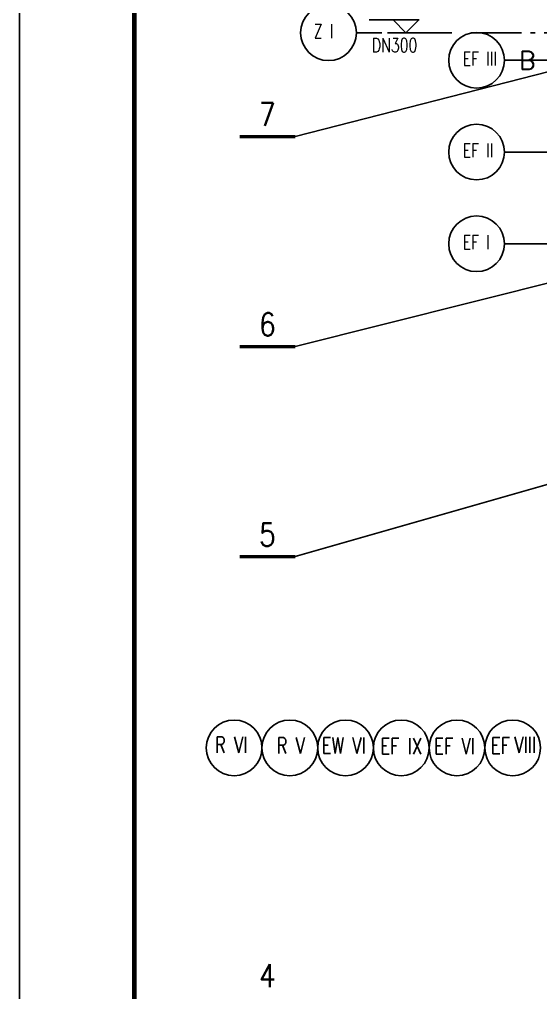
# Model space of a CAD drawing. Header units: inches. Extents: x 17 to 118917, y 16 to 84116.
# Drawn here: x 17 to 11369, y 41024 to 62234 of the extents above; entities that cross this region are included whole.
import ezdxf
from ezdxf.enums import TextEntityAlignment as Align

# ---------------------------------------------------------------- set-up
doc = ezdxf.new("R2010")
doc.units = ezdxf.units.IN
doc.header["$MEASUREMENT"] = 0
doc.linetypes.add('AUSGEZOGEN', pattern=[0])
doc.linetypes.add('STRICHPKT2', pattern=[1.6, 1.1, -0.2, 0.1, -0.2])
for name, color, linetype in [('01TEXT', 4, 'Continuous'), ('02ACHSE', 3, 'STRICHPKT2'), ('02BEMASS', 3, 'AUSGEZOGEN'), ('02TEXT', 3, 'AUSGEZOGEN'), ('1', 2, 'Continuous'), ('D', 4, 'Continuous')]:
    doc.layers.add(name, color=color, linetype=linetype)
doc.layers.add('2', color=1, linetype='Continuous', lineweight=50)
doc.styles.add('HYS', font='romans.shx', dxfattribs={"width": 0.85, "bigfont": 'tcc_hzdx.shx'})
doc.styles.add('HZA', font='romans.shx', dxfattribs={"width": 0.75, "bigfont": 'tcc_hzdx.shx'})

msp = doc.modelspace()

# ---------------------------------------------------------------- linework, layer by layer
at = {"color": 2, "ltscale": 1000}
msp.add_lwpolyline([(16.86786, 16.25674), (16.86786, 84116.25674), (118916.86786, 84116.25674), (118916.86786, 16.25674)], close=True, dxfattribs=at)
at = {"color": 9, "ltscale": 1000}
msp.add_lwpolyline([(8157.99095, 62223.54885), (8437.94867, 61943.59114), (8717.90638, 62223.54885), (7637.99095, 62223.54885)], dxfattribs=at)
at = {"layer": '02ACHSE', "ltscale": 1000}
for p, q in [((9434.80722, 61943.59114), (7356.9248, 61943.59114)), ((9212.4121, 61943.59114), (7356.9248, 61943.59114)), ((15751.53088, 61943.59114), (9790.15245, 61943.59114)), ((10583.11429, 61343.59114), (27379.71039, 61343.59114)), ((10583.11429, 59343.59114), (27475.91765, 59343.59114)), ((10583.11429, 57343.59114), (27437.43309, 57343.59114))]:
    msp.add_line(p, q, dxfattribs=at)
at = {"layer": '02TEXT'}
for centre in [(6750.03378, 61943.59114), (9976.22327, 61343.59114), (9976.22327, 59343.59114), (9976.22327, 57343.59114), (4693.44525, 46357.37319), (5907.2273, 46357.37319), (7121.00935, 46357.37319), (8334.7914, 46357.37319), (9548.57345, 46357.37319), (10762.3555, 46357.37319)]:
    msp.add_circle(centre, 606.89103, dxfattribs=at)
at = {"layer": '2', "ltscale": 1000}
for p, q in [((4820.07196, 59685.92446), (6020.07196, 59685.92446)), ((4820.07196, 55106.1105), (6020.07196, 55106.1105)), ((4820.07196, 50526.6191), (6020.07196, 50526.6191))]:
    msp.add_line(p, q, dxfattribs=at)
at = {"layer": '2', "lineweight": 60, "ltscale": 1000, "const_width": 100}
msp.add_lwpolyline([(2516.86786, 976.25674), (2516.86786, 83276.25674), (118016.86786, 83276.25674), (118016.86786, 976.25674)], close=True, dxfattribs=at)
at = {"layer": 'D', "ltscale": 1000}
for p, q in [((6020.07196, 59685.92446), (14894.79294, 61952.67674)), ((6020.07196, 55106.1105), (15221.21434, 57411.76916)), ((6020.07196, 50526.6191), (15221.56235, 53164.648))]:
    msp.add_line(p, q, dxfattribs=at)

# ---------------------------------------------------------------- texts
at = {"insert": (10799.6682, 46597.21561), "char_height": 350, "width": 439.1986056, "attachment_point": 1, "style": 'HZA'}
msp.add_mtext('{\\C3;VIII}', dxfattribs=at)
at = {"layer": '01TEXT', "style": 'HZA', "width": 0.75}
msp.add_text('DN300', height=300, dxfattribs=at).set_placement((7692.89546, 61523.29058))
at = {"layer": '02BEMASS', "style": 'HYS'}
msp.add_text('B', height=400, dxfattribs=at).set_placement((10898.21659, 61139.80286))
at = {"layer": '02TEXT', "style": 'HZA', "width": 0.75}
for s, height, p in [('Z I', 300, (6427.0176, 61828.58265)), ('EF III', 300, (9674.2727, 61228.58265)), ('EF II', 300, (9674.2727, 59228.58265)), ('EF I', 300, (9674.2727, 57228.58265)), ('R VI', 350, (4277.59008, 46250.27093)), ('R V', 350, (5620.17487, 46230.96875)), ('EW VI', 350, (6605.38128, 46230.96875)), ('EF IX', 350, (7880.35391, 46221.31776)), ('EF VI', 350, (9051.41014, 46220.82444)), ('EF', 350, (10287.74721, 46230.47543))]:
    msp.add_text(s, height=height, dxfattribs=at).set_placement(p)
at = {"layer": '1', "style": 'HYS', "width": 0.85}
for s, p in [('7', (5420.07196, 60165.9336)), ('6', (5420.07196, 55586.11964)), ('5', (5420.07196, 51006.62824)), ('4', (5420.07196, 41388.95105))]:
    msp.add_text(s, height=500, dxfattribs=at).set_placement(p, align=Align.MIDDLE)

doc.saveas('drawing.dxf')
